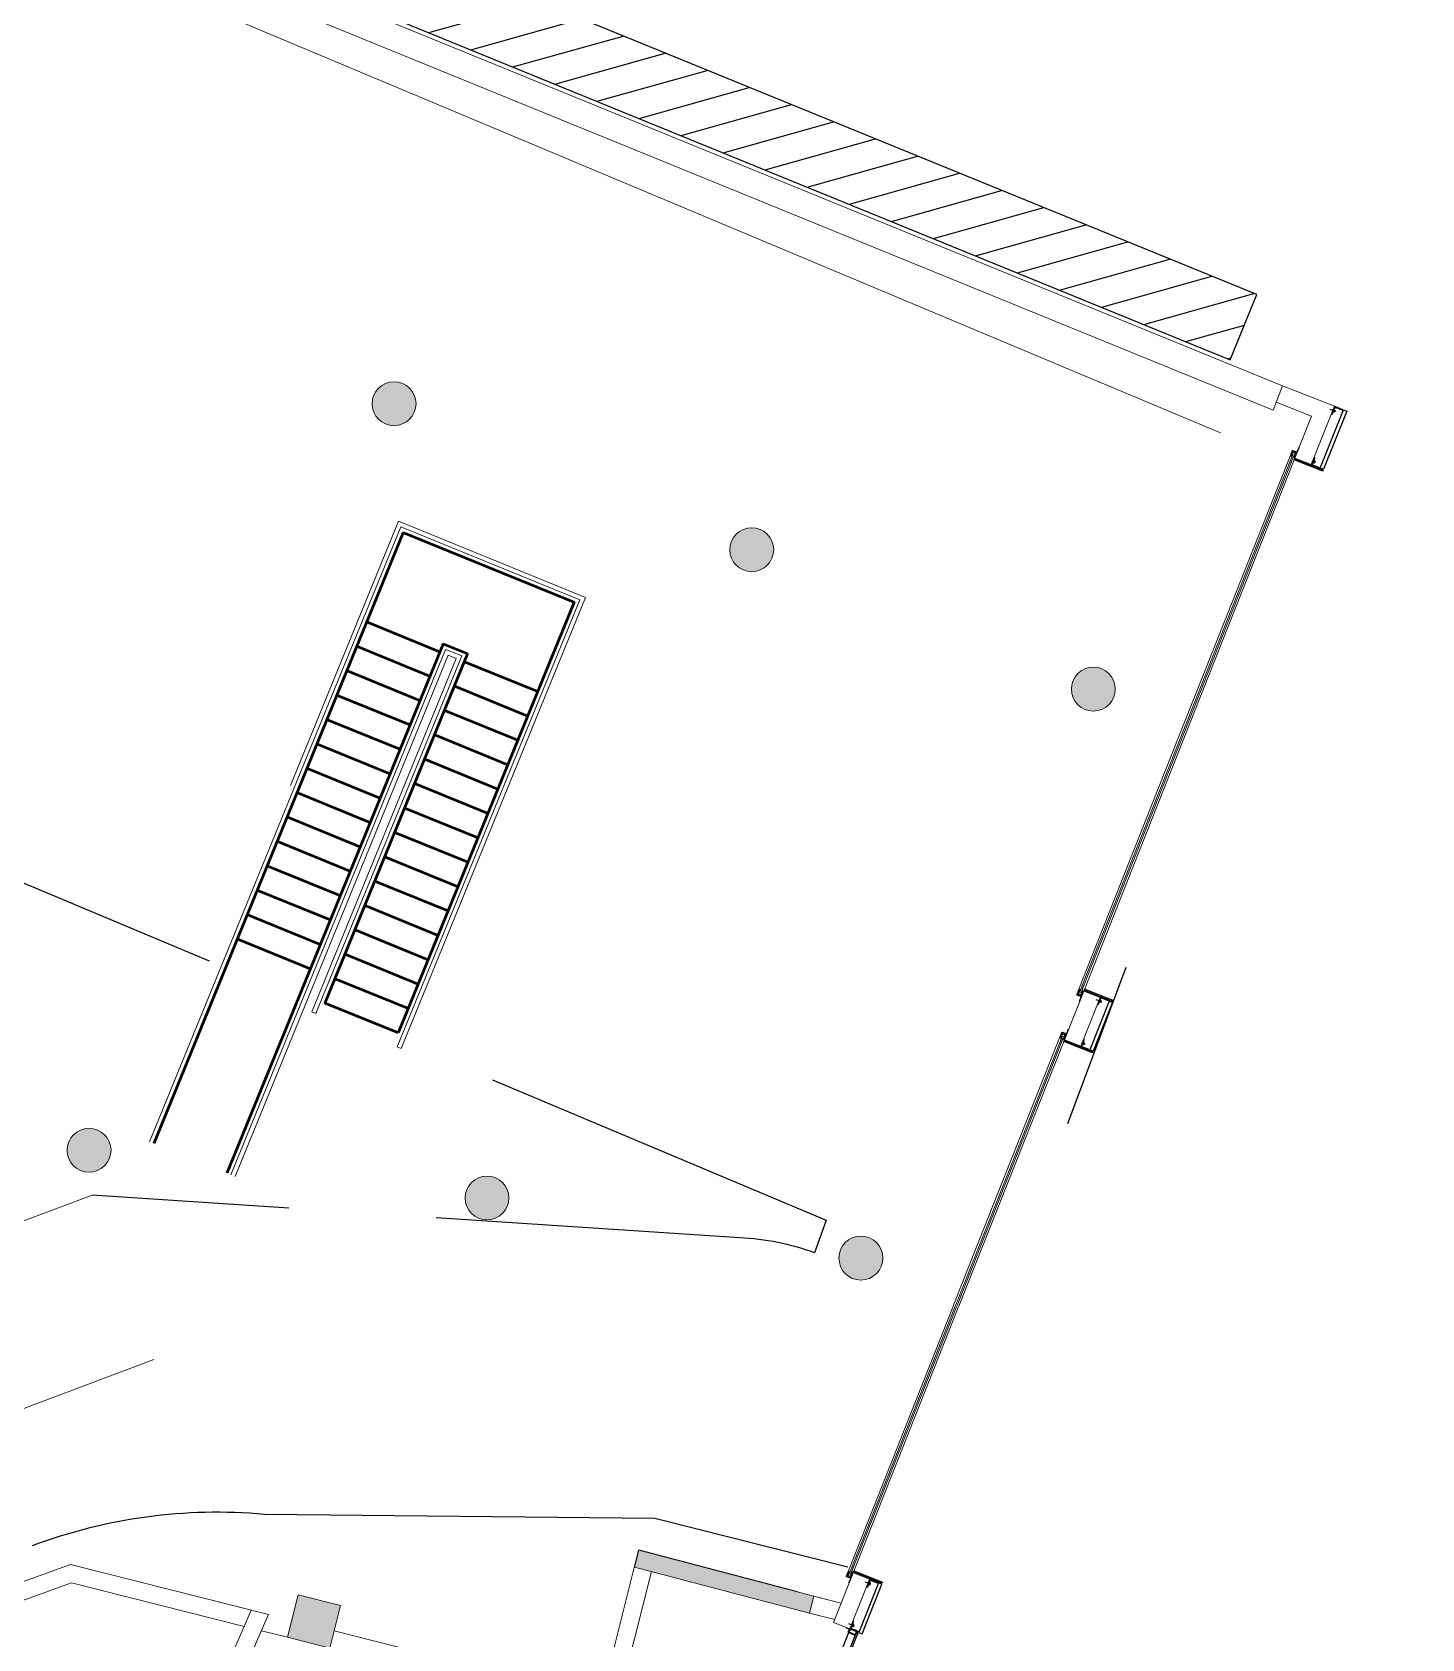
# Model space of a CAD drawing. Header units: centimetres. Extents: x 139057 to 200038, y 34824 to 80516.
# Drawn here: x 173049 to 174631, y 67997 to 69827 of the extents above; entities that cross this region are included whole.
import ezdxf

# ---------------------------------------------------------------- set-up
doc = ezdxf.new("R2010")
doc.units = ezdxf.units.CM
doc.header["$LTSCALE"] = 100
doc.linetypes.add('CENTER', pattern=[7, 4, -1, 1, -1])
doc.linetypes.add('P1$0$HIDDEN', pattern=[9.525, 6.35, -3.175])
for name, color, linetype, lineweight in [('410_STRUTTURE_001-AM_0', 7, 'Continuous', 0), ('430_TAVOLATI_001-AM_0', 3, 'Continuous', 0), ('440_SIMBOLI_001-AM_0', 31, 'Continuous', 0), ('441_SERRAMENTI_001-AM_0', 1, 'Continuous', 0), ('448_SCALE_001-AM_0', 216, 'Continuous', 50)]:
    doc.layers.add(name, color=color, linetype=linetype, lineweight=lineweight)
for name, color, linetype in [('A-FACCIATA-stone', 13, 'Continuous'), ('A-GRIGLIATI', 8, 'Continuous'), ('A-SEGNALETICA', 250, 'Continuous'), ('CR_RILIEVO PARATIA', 5, 'Continuous'), ('P1$0$A-INSERT', 7, 'P1$0$HIDDEN'), ('S-ACC', 131, 'Continuous')]:
    doc.layers.add(name, color=color, linetype=linetype)

msp = doc.modelspace()

# ---------------------------------------------------------------- hatches: boundary and pattern name
at = {"layer": '410_STRUTTURE_001-AM_0'}
h = msp.add_hatch(color=256, dxfattribs=at)
h.paths.add_polyline_path([(173535.7, 67385.6, 1), (173605.7, 67385.6, 1)])
h.paths.add_polyline_path([(173797.7, 67599.5), (173817, 67594.3), (173824.9, 67623.3), (173805.5, 67628.5)])
h.paths.add_polyline_path([(173595.6, 67650.5), (173644.1, 67638.3), (173656.3, 67686.8), (173607.8, 67699)])
h.paths.add_polyline_path([(173282.8, 67729.4), (173295, 67777.8), (173246.5, 67790.1), (173234.3, 67741.6)])
h.paths.add_polyline_path([(172712.9, 67924.6), (172664.4, 67936.8), (172652.1, 67888.3), (172700.6, 67876.1)])
h.paths.add_polyline_path([(173400, 68035), (173351.5, 68047.3), (173339.3, 67998.8), (173387.8, 67986.6)])
h.paths.add_polyline_path([(173723.5, 67953.5), (173675, 67965.7), (173662.8, 67917.2), (173711.3, 67905)])
h.paths.add_polyline_path([(173933.7, 68026.4), (173938.8, 68045.8), (173739.5, 68098.1), (173734.5, 68078.8)])
h.paths.add_polyline_path([(174017.3, 68430.7, 1), (173967.3, 68430.7, 1)])
h.paths.add_polyline_path([(173541.6, 68499.2, 1), (173591.6, 68499.2, 1)])
h.paths.add_polyline_path([(173138.5, 68553.6, 1), (173088.5, 68553.6, 1)])
h.paths.add_polyline_path([(174232, 69078.8, 1), (174282, 69078.8, 1)])
h.paths.add_polyline_path([(173843.1, 69237.6, 1), (173893.1, 69237.6, 1)])
h.paths.add_polyline_path([(173485.8, 69403.9, 1), (173435.8, 69403.9, 1)])
h.paths.add_polyline_path([(172945.1, 69604.3, 1), (172995.1, 69604.3, 1)])
h.paths.add_polyline_path([(171589.8, 69249.5, 1), (171509.8, 69249.5, 1)])
h.paths.add_polyline_path([(170885.6, 70367.9), (170938.2, 70396.8), (170914.2, 70440.6), (170861.6, 70411.7)])
h.paths.add_polyline_path([(169410.6, 70144.6), (169397.7, 70096.3), (169542.6, 70057.6), (169555.5, 70106)])
h.paths.add_polyline_path([(170492.9, 70631.9), (170505.8, 70680.2), (170447.8, 70695.7), (170434.9, 70647.4)])
at = {"layer": 'CR_RILIEVO PARATIA'}
h = msp.add_hatch(dxfattribs=at)
h.set_pattern_fill('ANSI31', color=256, scale=10, angle=150.66, style=0)
h.set_pattern_definition([(195.66, (4104738.345, -384253.99), (8.57022335, -30.57145354), [])])
h.paths.add_polyline_path([(174413, 69454.1), (174443.2, 69528.2), (171766.5, 70620.9), (171661.2, 71301.4), (172674.5, 75079.3), (173430.5, 79311), (177868.9, 77361.2), (178171, 77230), (178202.9, 77303.3), (177901, 77434.6), (173369.6, 79425.1), (172596.4, 75096.7), (171579.5, 71305.8), (171694.3, 70564)])

# ---------------------------------------------------------------- linework, layer by layer
at = {"layer": '410_STRUTTURE_001-AM_0', "elevation": 0}
for points in [[(174461.6, 69396.5), (174472.6, 69424.4), (171880.6, 70482.5), (171872.7, 70453.3)], [(173734.5, 68078.8), (173739.5, 68098.1), (173938.8, 68045.8), (173933.7, 68026.4)], [(173387.8, 67986.6), (173400, 68035), (173351.5, 68047.3), (173339.3, 67998.8)]]:
    msp.add_lwpolyline(points, close=True, dxfattribs=at)
at = {"layer": '410_STRUTTURE_001-AM_0'}
for centre in [(173460.8, 69403.9, 0), (173868.1, 69237.6, 0), (174257, 69078.8, 0), (173113.5, 68553.6, 0), (173566.6, 68499.2, 0), (173992.3, 68430.7, 0)]:
    msp.add_circle(centre, 25, dxfattribs=at)
at = {"layer": '430_TAVOLATI_001-AM_0'}
for p, q in [((174486.6, 69342, 0), (174505.2, 69334.7, 0)), ((173704.1, 67958.4, 0), (173739.3, 68098.2, 0)), ((173739.6, 68098.3, 0), (173919.7, 68051, 0)), ((173723.5, 67953.5, 0), (173753.8, 68073.7, 0)), ((173290.2, 68011.2, 0), (173298.2, 68029.8, 0)), ((173938.8, 68045.8, 0), (173969.9, 68037.8, 0)), ((173933.7, 68026.4, 0), (173962.5, 68018.9, 0)), ((173309.8, 68006.2, 0), (173339.3, 67998.8, 0)), ((173392.7, 68006, 0), (173667.7, 67936.6, 0))]:
    msp.add_line(p, q, dxfattribs=at)
at = {"layer": '430_TAVOLATI_001-AM_0', "elevation": 0}
for points in [[(174505.2, 69334.7), (174531.5, 69401.1), (174472.6, 69424.4)], [(174486.6, 69342), (174505.6, 69389.8), (174465.3, 69405.8)], [(173092.5, 68081.6), (173318, 68024.8), (173197.9, 67750.8), (172775.1, 67857.4), (172832.2, 67987.6), (173092.5, 68081.6)], [(173186.3, 67774.3), (172802.9, 67871), (172847.1, 67971.7), (173093.5, 68060.7), (173290.2, 68011.2), (173186.3, 67774.3)]]:
    msp.add_lwpolyline(points, dxfattribs=at)
for points in [[(174224.2, 68679.5), (174242.8, 68672.1), (174264.7, 68727.6), (174246.1, 68734.9)], [(173961.2, 68015.7), (173983.7, 68072.4), (174002.3, 68065), (173979.8, 68008.3)]]:
    msp.add_lwpolyline(points, close=True, dxfattribs=at)
at = {"layer": '440_SIMBOLI_001-AM_0'}
for p, q in [((171624.4, 70536.9, 0), (174401.9, 69370.6, 0)), ((173468.5, 69263.8, 0), (173182.5, 68563.2, 0)), ((173465.8, 69270.3, 0), (173342.9, 68969.2, 0)), ((173465.8, 69270.3, 0), (173678.7, 69183.3, 0)), ((173468.5, 69263.8, 0), (173672.2, 69180.6, 0)), ((173678.7, 69183.3, 0), (173468.9, 68669.5, 0)), ((173672.2, 69180.6, 0), (173464.3, 68671.4, 0)), ((173519.5, 69124.1, 0), (173275, 68525.4, 0)), ((173522.3, 69117.6, 0), (173279.7, 68523.5, 0)), ((173531.5, 69113.8, 0), (173367.1, 68711.1, 0)), ((173538.1, 69116.6, 0), (173371.7, 68709.2, 0)), ((173519.5, 69124.1, 0), (173538.1, 69116.6, 0)), ((173522.3, 69117.6, 0), (173531.5, 69113.8, 0)), ((173371.7, 68709.2, 0), (173367.1, 68711.1, 0)), ((173468.9, 68669.5, 0), (173464.3, 68671.4, 0)), ((173117.1, 68502.4, 0), (171911, 68050, 0))]:
    msp.add_line(p, q, dxfattribs=at)
at = {"layer": '440_SIMBOLI_001-AM_0', "linetype": 'CENTER', "ltscale": 50}
msp.add_line((173187.3, 68315.1, 0), (171981.2, 67862.7, 0), dxfattribs=at)
at = {"layer": '441_SERRAMENTI_001-AM_0'}
for p, q in [((174480.9, 69337.8, 0), (174484.2, 69346, 0)), ((174481.9, 69345.7, 0), (174482.4, 69345.9, 0)), ((174481.9, 69345.7, 0), (174482.1, 69345.2, 0)), ((174482.2, 69345.7, 0), (174482.3, 69345.9, 0)), ((174483, 69345.5, 0), (174482.2, 69345.7, 0)), ((174482.4, 69345.9, 0), (174482.3, 69345.9, 0)), ((174482.6, 69346.9, 0), (174483.2, 69348.3, 0)), ((174482.6, 69346.9, 0), (174483.7, 69346.5, 0)), ((174483, 69345.5, 0), (174483.2, 69346, 0)), ((174483.2, 69348.3, 0), (174484.3, 69347.9, 0)), ((174483.6, 69346.2, 0), (174484.3, 69348.1, 0)), ((174483.6, 69346.2, 0), (174486.1, 69345.3, 0)), ((174484.3, 69348.1, 0), (174484.4, 69348.1, 0)), ((174484.7, 69348.2, 0), (174486.7, 69347.4, 0)), ((174484.8, 69348.2, 0), (174484.9, 69348.4, 0)), ((174484.9, 69348.4, 0), (174486.7, 69347.7, 0)), ((174486.1, 69345.3, 0), (174486.9, 69347.1, 0)), ((174486.6, 69347.5, 0), (174486.7, 69347.7, 0)), ((174486.8, 69347.1, 0), (174486.9, 69347.1, 0)), ((174486.8, 69346.9, 0), (174487.8, 69346.5, 0)), ((174487.3, 69345.1, 0), (174487.8, 69346.5, 0)), ((174360.2, 69039.3, 0), (174481, 69344.3, 0)), ((174362.2, 69038.5, 0), (174483, 69343.5, 0)), ((174363.8, 69037.9, 0), (174484.6, 69342.8, 0)), ((174365.8, 69037.1, 0), (174486.6, 69342, 0)), ((174480.8, 69337.9, 0), (174483, 69343.5, 0)), ((174480.8, 69337.9, 0), (174480.9, 69337.8, 0)), ((174480.9, 69337.8, 0), (174483.2, 69343.5, 0)), ((174480.9, 69337.8, 0), (174482.3, 69337.3, 0)), ((174483, 69343.5, 0), (174481, 69344.3, 0)), ((174481.3, 69344.3, 0), (174481.2, 69344.2, 0)), ((174481.2, 69344.2, 0), (174483, 69343.5, 0)), ((174481.3, 69344.3, 0), (174483.2, 69343.5, 0)), ((174482.1, 69345.2, 0), (174482.1, 69345.4, 0)), ((174482.9, 69345, 0), (174482.1, 69345.4, 0)), ((174482.1, 69345.2, 0), (174482.1, 69345.2, 0)), ((174482.3, 69337.3, 0), (174485.6, 69345.5, 0)), ((174482.3, 69337.3, 0), (174484.6, 69343, 0)), ((174482.4, 69337.3, 0), (174482.3, 69337.3, 0)), ((174482.4, 69337.3, 0), (174484.6, 69342.8, 0)), ((174482.7, 69345.1, 0), (174482.8, 69345, 0)), ((174482.7, 69344.5, 0), (174482.9, 69345, 0)), ((174484.6, 69343, 0), (174486.5, 69342.2, 0)), ((174484.6, 69342.8, 0), (174486.4, 69342.1, 0)), ((174486.6, 69342, 0), (174484.6, 69342.8, 0)), ((174485.6, 69343.4, 0), (174485.8, 69343.8, 0)), ((174485.8, 69343.8, 0), (174486, 69343.7, 0)), ((174485.8, 69343.8, 0), (174486.6, 69343.6, 0)), ((174486, 69344.3, 0), (174486.2, 69344.8, 0)), ((174486, 69344.3, 0), (174486.8, 69343.9, 0)), ((174486.2, 69345.5, 0), (174487.3, 69345.1, 0)), ((174486.5, 69342.2, 0), (174486.4, 69342.1, 0)), ((174487, 69343.6, 0), (174486.5, 69343.4, 0)), ((174486.5, 69343.5, 0), (174486.6, 69343.6, 0)), ((174486.5, 69343.5, 0), (174486.5, 69343.4, 0)), ((174486.8, 69344.2, 0), (174486.8, 69344.1, 0)), ((174487, 69343.6, 0), (174486.8, 69344.2, 0)), ((174486.8, 69343.9, 0), (174486.8, 69344.1, 0)), ((174360.2, 69039.3, 0), (174240.5, 68737.2, 0)), ((174362.2, 69038.5, 0), (174242.5, 68736.4, 0)), ((174363.8, 69037.9, 0), (174244.1, 68735.7, 0)), ((174365.8, 69037.1, 0), (174246.1, 68734.9, 0)), ((174244.8, 68741.9, 0), (174241.6, 68733.7, 0)), ((174244.8, 68741.9, 0), (174242.5, 68736.4, 0)), ((174244.8, 68741.9, 0), (174242.6, 68736.2, 0)), ((174244.8, 68741.9, 0), (174246.2, 68741.4, 0)), ((174244.8, 68741.9, 0), (174244.8, 68741.9, 0)), ((174239.9, 68734.1, 0), (174239.3, 68732.7, 0)), ((174239.3, 68732.7, 0), (174240.4, 68732.3, 0)), ((174239.9, 68734.1, 0), (174241, 68733.7, 0)), ((174240.2, 68735.5, 0), (174240.7, 68735.8, 0)), ((174240.2, 68735.5, 0), (174240.4, 68735, 0)), ((174241, 68733.9, 0), (174240.3, 68732.1, 0)), ((174240.3, 68732.1, 0), (174240.3, 68732.1, 0)), ((174240.4, 68735.3, 0), (174240.4, 68735.1, 0)), ((174241.2, 68734.9, 0), (174240.4, 68735.3, 0)), ((174240.4, 68735, 0), (174240.4, 68735.1, 0)), ((174242.5, 68736.4, 0), (174240.5, 68737.2, 0)), ((174240.6, 68735.7, 0), (174240.5, 68735.6, 0)), ((174241.3, 68735.3, 0), (174240.5, 68735.6, 0)), ((174240.5, 68731.8, 0), (174242.5, 68731, 0)), ((174240.5, 68731.7, 0), (174240.5, 68731.5, 0)), ((174240.5, 68731.5, 0), (174242.3, 68730.8, 0)), ((174240.6, 68735.7, 0), (174240.7, 68735.8, 0)), ((174240.7, 68737.1, 0), (174242.5, 68736.4, 0)), ((174240.7, 68737, 0), (174240.7, 68737.1, 0)), ((174240.7, 68737, 0), (174242.6, 68736.2, 0)), ((174241.2, 68734.9, 0), (174241, 68734.4, 0)), ((174241, 68733.9, 0), (174243.6, 68733, 0)), ((174241.2, 68735.5, 0), (174241.3, 68735.4, 0)), ((174241.5, 68735.8, 0), (174241.3, 68735.3, 0)), ((174242.4, 68731, 0), (174242.3, 68730.8, 0)), ((174243.6, 68733, 0), (174242.8, 68731.1, 0)), ((174242.8, 68731.1, 0), (174242.8, 68731.1, 0)), ((174242.9, 68731.3, 0), (174244, 68730.9, 0)), ((174246.2, 68741.4, 0), (174243, 68733.2, 0)), ((174243.5, 68732.7, 0), (174244.5, 68732.3, 0)), ((174244.1, 68733.7, 0), (174243.9, 68733.2, 0)), ((174246.2, 68741.4, 0), (174244, 68735.7, 0)), ((174244, 68735.7, 0), (174245.9, 68734.9, 0)), ((174244.5, 68732.3, 0), (174244, 68730.9, 0)), ((174246.3, 68741.3, 0), (174244.1, 68735.7, 0)), ((174246.1, 68734.9, 0), (174244.1, 68735.7, 0)), ((174244.1, 68733.7, 0), (174244.9, 68733.4, 0)), ((174244.5, 68734.7, 0), (174244.3, 68734.2, 0)), ((174244.3, 68734.2, 0), (174244.5, 68734.1, 0)), ((174244.3, 68734.2, 0), (174245.1, 68733.8, 0)), ((174245.3, 68733.5, 0), (174244.8, 68733.3, 0)), ((174244.9, 68733.4, 0), (174244.8, 68733.3, 0)), ((174244.8, 68733.3, 0), (174244.8, 68733.3, 0)), ((174245.1, 68734, 0), (174245.1, 68734, 0)), ((174245.3, 68733.5, 0), (174245.1, 68734, 0)), ((174245.1, 68734, 0), (174245.1, 68733.8, 0)), ((174245.9, 68734.9, 0), (174245.9, 68735, 0)), ((174246.3, 68741.3, 0), (174246.2, 68741.4, 0)), ((174098.3, 68378.2, 0), (174218.6, 68681.7, 0)), ((174100.3, 68377.4, 0), (174220.6, 68680.9, 0)), ((174101.9, 68376.8, 0), (174222.2, 68680.3, 0)), ((174103.9, 68376, 0), (174224.2, 68679.5, 0)), ((174218.4, 68675.3, 0), (174220.6, 68680.9, 0)), ((174218.4, 68675.3, 0), (174218.5, 68675.3, 0)), ((174218.5, 68675.3, 0), (174221.7, 68683.5, 0)), ((174218.5, 68675.3, 0), (174220.7, 68681, 0)), ((174218.5, 68675.3, 0), (174219.9, 68674.7, 0)), ((174220.6, 68680.9, 0), (174218.6, 68681.7, 0)), ((174218.8, 68681.7, 0), (174220.7, 68681, 0)), ((174218.8, 68681.7, 0), (174218.8, 68681.6, 0)), ((174218.8, 68681.6, 0), (174220.6, 68680.9, 0)), ((174219.4, 68683.1, 0), (174219.9, 68683.4, 0)), ((174219.4, 68683.1, 0), (174219.6, 68682.6, 0)), ((174219.6, 68682.7, 0), (174219.6, 68682.8, 0)), ((174220.4, 68682.5, 0), (174219.6, 68682.8, 0)), ((174219.6, 68682.7, 0), (174219.6, 68682.6, 0)), ((174219.8, 68683.2, 0), (174219.9, 68683.3, 0)), ((174220.6, 68682.9, 0), (174219.8, 68683.2, 0)), ((174219.9, 68683.4, 0), (174219.9, 68683.3, 0)), ((174219.9, 68674.7, 0), (174223.1, 68682.9, 0)), ((174219.9, 68674.7, 0), (174222.1, 68680.4, 0)), ((174219.9, 68674.7, 0), (174222.2, 68680.3, 0)), ((174219.9, 68674.7, 0), (174219.9, 68674.7, 0)), ((174220.2, 68684.4, 0), (174220.7, 68685.8, 0)), ((174220.2, 68684.4, 0), (174221.2, 68683.9, 0)), ((174220.2, 68682.5, 0), (174220.4, 68682.4, 0)), ((174220.2, 68682, 0), (174220.4, 68682.5, 0)), ((174220.6, 68682.9, 0), (174220.8, 68683.4, 0)), ((174220.7, 68685.8, 0), (174221.8, 68685.3, 0)), ((174221.1, 68683.7, 0), (174221.9, 68685.6, 0)), ((174221.1, 68683.7, 0), (174223.7, 68682.7, 0)), ((174221.9, 68685.6, 0), (174221.9, 68685.6, 0)), ((174222.1, 68680.4, 0), (174224, 68679.7, 0)), ((174222.2, 68685.7, 0), (174224.2, 68684.9, 0)), ((174222.2, 68680.3, 0), (174224, 68679.6, 0)), ((174224.2, 68679.5, 0), (174222.2, 68680.3, 0)), ((174222.3, 68685.7, 0), (174222.4, 68685.9, 0)), ((174222.4, 68685.9, 0), (174224.2, 68685.2, 0)), ((174223.2, 68680.8, 0), (174223.4, 68681.3, 0)), ((174223.4, 68681.3, 0), (174223.5, 68681.2, 0)), ((174223.4, 68681.3, 0), (174224.2, 68681, 0)), ((174223.5, 68681.7, 0), (174223.7, 68682.2, 0)), ((174223.5, 68681.7, 0), (174224.3, 68681.4, 0)), ((174223.7, 68682.7, 0), (174224.4, 68684.6, 0)), ((174223.7, 68682.9, 0), (174224.8, 68682.5, 0)), ((174224.5, 68681.1, 0), (174224, 68680.9, 0)), ((174224.1, 68680.9, 0), (174224, 68680.9, 0)), ((174224, 68679.7, 0), (174224, 68679.6, 0)), ((174224.1, 68680.9, 0), (174224.2, 68681, 0)), ((174224.2, 68684.9, 0), (174224.2, 68685.2, 0)), ((174224.3, 68684.3, 0), (174225.4, 68683.9, 0)), ((174224.3, 68681.6, 0), (174224.3, 68681.5, 0)), ((174224.5, 68681.1, 0), (174224.3, 68681.6, 0)), ((174224.3, 68681.4, 0), (174224.3, 68681.5, 0)), ((174224.4, 68684.6, 0), (174224.4, 68684.6, 0)), ((174224.8, 68682.5, 0), (174225.4, 68683.9, 0)), ((174097.8, 68376.8, 0), (173978.1, 68074.6, 0)), ((174099.8, 68376, 0), (173980.1, 68073.8, 0)), ((174097.8, 68376.8, 0), (174098.3, 68378.2, 0)), ((174099.8, 68376, 0), (174100.3, 68377.4, 0)), ((174101.3, 68375.4, 0), (174101.9, 68376.8, 0)), ((174103.3, 68374.6, 0), (174103.9, 68376, 0)), ((174101.3, 68375.4, 0), (173981.7, 68073.2, 0)), ((174103.3, 68374.6, 0), (173983.7, 68072.4, 0)), ((173977.4, 68071.6, 0), (173976.9, 68070.2, 0)), ((173976.9, 68070.2, 0), (173977.9, 68069.8, 0)), ((173977.4, 68071.6, 0), (173978.5, 68071.2, 0)), ((173977.7, 68073, 0), (173978.2, 68073.3, 0)), ((173977.7, 68073, 0), (173977.9, 68072.5, 0)), ((173978.6, 68071.4, 0), (173977.8, 68069.5, 0)), ((173977.8, 68069.5, 0), (173977.9, 68069.5, 0)), ((173977.9, 68072.7, 0), (173977.9, 68072.6, 0)), ((173978.7, 68072.4, 0), (173977.9, 68072.7, 0)), ((173977.9, 68072.5, 0), (173977.9, 68072.6, 0)), ((173978, 68069.2, 0), (173980, 68068.4, 0)), ((173978.1, 68069.2, 0), (173978, 68068.9, 0)), ((173978, 68068.9, 0), (173979.8, 68068.2, 0)), ((173980.1, 68073.8, 0), (173978.1, 68074.6, 0)), ((173978.2, 68073.2, 0), (173978.1, 68073.1, 0)), ((173978.9, 68072.8, 0), (173978.1, 68073.1, 0)), ((173978.2, 68074.4, 0), (173978.3, 68074.5, 0)), ((173978.2, 68074.4, 0), (173980.1, 68073.7, 0)), ((173978.2, 68073.2, 0), (173978.2, 68073.3, 0)), ((173978.7, 68072.4, 0), (173978.5, 68071.9, 0)), ((173978.6, 68071.4, 0), (173981.1, 68070.4, 0)), ((173978.7, 68072.9, 0), (173978.9, 68072.8, 0)), ((173979.1, 68073.3, 0), (173978.9, 68072.8, 0)), ((173982.4, 68079.4, 0), (173979.1, 68071.2, 0)), ((173979.9, 68068.4, 0), (173979.8, 68068.2, 0)), ((173982.3, 68079.4, 0), (173980.1, 68073.8, 0)), ((173982.4, 68079.4, 0), (173980.1, 68073.7, 0)), ((173980.3, 68068.5, 0), (173980.4, 68068.5, 0)), ((173981.1, 68070.4, 0), (173980.4, 68068.5, 0)), ((173980.4, 68068.8, 0), (173981.5, 68068.4, 0)), ((173983.8, 68078.8, 0), (173980.5, 68070.6, 0)), ((173981, 68070.2, 0), (173982.1, 68069.7, 0)), ((173983.8, 68078.8, 0), (173981.5, 68073.1, 0)), ((173981.5, 68073.1, 0), (173983.4, 68072.4, 0)), ((173981.7, 68071.2, 0), (173981.5, 68070.7, 0)), ((173982.1, 68069.7, 0), (173981.5, 68068.4, 0)), ((173983.9, 68078.8, 0), (173981.7, 68073.2, 0)), ((173983.7, 68072.4, 0), (173981.7, 68073.2, 0)), ((173981.7, 68071.2, 0), (173982.5, 68070.9, 0)), ((173982, 68072.1, 0), (173981.8, 68071.6, 0)), ((173981.8, 68071.6, 0), (173982.6, 68071.3, 0)), ((173981.9, 68071.7, 0), (173982, 68071.6, 0)), ((173982.3, 68079.4, 0), (173982.4, 68079.4, 0)), ((173982.4, 68079.4, 0), (173983.8, 68078.8, 0)), ((173982.8, 68071, 0), (173982.4, 68070.7, 0)), ((173982.5, 68070.9, 0), (173982.4, 68070.8, 0)), ((173982.4, 68070.7, 0), (173982.4, 68070.8, 0)), ((173982.6, 68071.4, 0), (173982.7, 68071.5, 0)), ((173982.6, 68071.4, 0), (173982.6, 68071.3, 0)), ((173982.8, 68071, 0), (173982.7, 68071.5, 0)), ((173983.4, 68072.4, 0), (173983.5, 68072.5, 0)), ((173983.9, 68078.8, 0), (173983.8, 68078.8, 0))]:
    msp.add_line(p, q, dxfattribs=at)
at = {"layer": '441_SERRAMENTI_001-AM_0', "elevation": 0}
for points in [[(174482.8, 69345), (174482.7, 69344.6, -0.414214), (174482.3, 69344.4), (174481.5, 69344.7, -0.414214), (174481.4, 69345.1), (174481.8, 69346.2, -0.566802), (174482.3, 69346.3), (174482.7, 69345.8, 0.566802), (174483, 69345.9), (174483, 69346, 0.414214), (174483, 69346.1), (174482.2, 69346.4, -0.414214), (174482, 69346.8), (174483.4, 69350.1, -0.414214), (174483.8, 69350.3), (174484.2, 69350.1, -0.306678), (174484.4, 69349.8), (174484.4, 69349.1, 0.306678), (174484.6, 69348.9), (174487.2, 69347.8, 0.306678), (174487.5, 69347.9), (174488, 69348.4, -0.306678), (174488.3, 69348.5), (174488.8, 69348.3, -0.414214), (174488.9, 69347.9), (174487.6, 69344.6, -0.414214), (174487.2, 69344.4), (174486.4, 69344.7, 0.414214), (174486.4, 69344.7), (174486.3, 69344.6, 0.566802), (174486.5, 69344.3), (174487.1, 69344.4, -0.566802), (174487.4, 69344), (174487, 69342.9, -0.414214), (174486.6, 69342.7), (174485.8, 69343, -0.414214), (174485.7, 69343.4), (174485.8, 69343.8)], [(174482.7, 69345.1), (174482.5, 69344.6, -0.414214), (174482.4, 69344.6), (174481.6, 69344.9, -0.414214), (174481.6, 69345), (174482, 69346.1, -0.566802), (174482.2, 69346.2), (174482.6, 69345.7, 0.566802), (174483.2, 69345.8), (174483.2, 69346, 0.414214), (174483.2, 69346.2), (174482.3, 69346.6, -0.414214), (174482.2, 69346.7), (174483.5, 69350, -0.414214), (174483.7, 69350.1), (174484.1, 69349.9, -0.306678), (174484.2, 69349.8), (174484.2, 69349.1, 0.306678), (174484.5, 69348.7), (174487.1, 69347.7, 0.306678), (174487.7, 69347.8), (174488.1, 69348.3, -0.306678), (174488.2, 69348.3), (174488.7, 69348.1, -0.414214), (174488.8, 69348), (174487.4, 69344.6, -0.414214), (174487.3, 69344.6), (174486.4, 69344.9, 0.414214), (174486.2, 69344.8), (174486.1, 69344.6, 0.566802), (174486.5, 69344.1), (174487.1, 69344.2, -0.566802), (174487.2, 69344.1), (174486.8, 69343, -0.414214), (174486.6, 69342.9), (174485.9, 69343.2, -0.414214), (174485.8, 69343.3), (174486, 69343.7)], [(174483.2, 69346, -0.25824), (174482.7, 69344.5, -3.872372)], [(174484.7, 69348.2, -0.427167), (174484.3, 69348.1, 0.414214)], [(174486.7, 69347.4, 0.427167), (174486.9, 69347.1, -0.414214)], [(174486.2, 69344.8, 0.25824), (174485.6, 69343.4, 3.872372)], [(174241.3, 68735.4), (174241.5, 68735.8, 0.414214), (174241.3, 68736.2), (174240.6, 68736.5, 0.414214), (174240.2, 68736.3), (174239.8, 68735.2, 0.566802), (174240.1, 68734.8), (174240.7, 68734.8, -0.566802), (174240.8, 68734.6), (174240.8, 68734.5, -0.414214), (174240.7, 68734.5), (174239.9, 68734.8, 0.414214), (174239.6, 68734.6), (174238.2, 68731.3, 0.414214), (174238.4, 68730.9), (174238.9, 68730.7, 0.306678), (174239.2, 68730.8), (174239.6, 68731.3, -0.306678), (174240, 68731.4), (174242.6, 68730.3, -0.306678), (174242.8, 68730.1), (174242.8, 68729.4, 0.306678), (174243, 68729.1), (174243.4, 68728.9, 0.414214), (174243.8, 68729.1), (174245.1, 68732.4, 0.414214), (174245, 68732.8), (174244.2, 68733.1, -0.414214), (174244.1, 68733.2), (174244.2, 68733.3, -0.566802), (174244.4, 68733.4), (174244.8, 68732.9, 0.566802), (174245.4, 68733), (174245.8, 68734.1, 0.414214), (174245.6, 68734.5), (174244.9, 68734.8, 0.414214), (174244.5, 68734.6), (174244.3, 68734.2)], [(174241.2, 68735.5), (174241.3, 68735.9, 0.414214), (174241.3, 68736), (174240.5, 68736.3, 0.414214), (174240.4, 68736.2), (174240, 68735.1, 0.566802), (174240.1, 68735), (174240.7, 68735, -0.566802), (174241, 68734.6), (174240.9, 68734.4, -0.414214), (174240.7, 68734.3), (174239.9, 68734.6, 0.414214), (174239.7, 68734.6), (174238.4, 68731.2, 0.414214), (174238.5, 68731.1), (174238.9, 68730.9, 0.306678), (174239, 68730.9), (174239.5, 68731.4, -0.306678), (174240, 68731.5), (174242.6, 68730.5, -0.306678), (174243, 68730.1), (174243, 68729.4, 0.306678), (174243, 68729.3), (174243.5, 68729.1, 0.414214), (174243.6, 68729.2), (174244.9, 68732.5, 0.414214), (174244.9, 68732.6), (174244, 68733, -0.414214), (174243.9, 68733.2), (174244, 68733.4, -0.566802), (174244.6, 68733.5), (174245, 68733, 0.566802), (174245.2, 68733.1), (174245.6, 68734.2, 0.414214), (174245.5, 68734.3), (174244.8, 68734.6, 0.414214), (174244.7, 68734.6), (174244.5, 68734.1)], [(174240.5, 68731.8, 0.427167), (174240.3, 68732.1, -0.414214)], [(174241, 68734.4, 0.25824), (174241.5, 68735.8, 3.872372)], [(174242.5, 68731, -0.427167), (174242.8, 68731.1, 0.414214)], [(174243.9, 68733.2, -0.25824), (174244.5, 68734.7, -3.872372)], [(174220.4, 68682.4), (174220.2, 68682, -0.414214), (174219.8, 68681.9), (174219.1, 68682.2, -0.414214), (174218.9, 68682.5), (174219.4, 68683.7, -0.566802), (174219.9, 68683.7), (174220.3, 68683.3, 0.566802), (174220.5, 68683.3), (174220.6, 68683.4, 0.414214), (174220.5, 68683.5), (174219.7, 68683.8, -0.414214), (174219.6, 68684.2), (174220.9, 68687.6, -0.414214), (174221.3, 68687.7), (174221.8, 68687.5, -0.306678), (174221.9, 68687.3), (174221.9, 68686.6, 0.306678), (174222.1, 68686.3), (174224.7, 68685.3, 0.306678), (174225.1, 68685.4), (174225.5, 68685.9, -0.306678), (174225.8, 68685.9), (174226.3, 68685.7, -0.414214), (174226.5, 68685.4), (174225.2, 68682, -0.414214), (174224.8, 68681.8), (174224, 68682.2, 0.414214), (174223.9, 68682.1), (174223.9, 68682, 0.566802), (174224, 68681.8), (174224.6, 68681.9, -0.566802), (174224.9, 68681.4), (174224.5, 68680.3, -0.414214), (174224.1, 68680.2), (174223.4, 68680.5, -0.414214), (174223.2, 68680.8), (174223.4, 68681.3)], [(174220.2, 68682.5), (174220, 68682.1, -0.414214), (174219.9, 68682), (174219.2, 68682.3, -0.414214), (174219.1, 68682.5), (174219.5, 68683.6, -0.566802), (174219.7, 68683.6), (174220.1, 68683.2, 0.566802), (174220.7, 68683.3), (174220.8, 68683.5, 0.414214), (174220.7, 68683.7), (174219.8, 68684, -0.414214), (174219.8, 68684.1), (174221.1, 68687.5, -0.414214), (174221.2, 68687.5), (174221.7, 68687.4, -0.306678), (174221.7, 68687.3), (174221.7, 68686.6, 0.306678), (174222.1, 68686.1), (174224.7, 68685.1, 0.306678), (174225.2, 68685.2), (174225.7, 68685.7, -0.306678), (174225.8, 68685.7), (174226.2, 68685.6, -0.414214), (174226.3, 68685.4), (174225, 68682.1, -0.414214), (174224.8, 68682), (174224, 68682.4, 0.414214), (174223.8, 68682.3), (174223.7, 68682.1, 0.566802), (174224, 68681.6), (174224.6, 68681.7, -0.566802), (174224.7, 68681.5), (174224.3, 68680.4, -0.414214), (174224.2, 68680.4), (174223.4, 68680.6, -0.414214), (174223.4, 68680.8), (174223.5, 68681.2)], [(174220.8, 68683.4, -0.25824), (174220.2, 68682, -3.872372)], [(174222.2, 68685.7, -0.427167), (174221.9, 68685.6, 0.414214)], [(174223.7, 68682.2, 0.25824), (174223.2, 68680.8, 3.872372)], [(174224.2, 68684.9, 0.427167), (174224.4, 68684.6, -0.414214)], [(173978.9, 68072.8), (173979.1, 68073.3, 0.414214), (173978.9, 68073.6), (173978.1, 68073.9, 0.414214), (173977.7, 68073.8), (173977.3, 68072.7, 0.566802), (173977.6, 68072.2), (173978.2, 68072.3, -0.566802), (173978.4, 68072.1), (173978.3, 68072, -0.414214), (173978.3, 68072), (173977.5, 68072.3, 0.414214), (173977.1, 68072.1), (173975.8, 68068.8, 0.414214), (173975.9, 68068.4), (173976.4, 68068.2, 0.306678), (173976.7, 68068.3), (173977.2, 68068.7, -0.306678), (173977.5, 68068.8), (173980.1, 68067.8, -0.306678), (173980.3, 68067.5), (173980.3, 68066.8, 0.306678), (173980.5, 68066.6), (173981, 68066.4, 0.414214), (173981.3, 68066.5), (173982.7, 68069.9, 0.414214), (173982.5, 68070.3), (173981.7, 68070.6, -0.414214), (173981.7, 68070.7), (173981.7, 68070.8, -0.566802), (173982, 68070.8), (173982.4, 68070.4, 0.566802), (173982.9, 68070.4), (173983.3, 68071.6, 0.414214), (173983.2, 68072), (173982.4, 68072.2, 0.414214), (173982, 68072.1), (173981.9, 68071.7)], [(173978.7, 68072.9), (173978.9, 68073.3, 0.414214), (173978.8, 68073.5), (173978.1, 68073.8, 0.414214), (173977.9, 68073.7), (173977.5, 68072.6, 0.566802), (173977.6, 68072.4), (173978.2, 68072.5, -0.566802), (173978.6, 68072), (173978.5, 68071.8, -0.414214), (173978.3, 68071.7), (173977.4, 68072.1, 0.414214), (173977.3, 68072), (173975.9, 68068.7, 0.414214), (173976, 68068.5), (173976.5, 68068.4, 0.306678), (173976.6, 68068.4), (173977, 68068.9, -0.306678), (173977.6, 68069), (173980.2, 68068, -0.306678), (173980.5, 68067.5), (173980.5, 68066.8, 0.306678), (173980.6, 68066.7), (173981, 68066.6, 0.414214), (173981.2, 68066.6), (173982.5, 68070, 0.414214), (173982.4, 68070.1), (173981.5, 68070.4, -0.414214), (173981.5, 68070.6), (173981.5, 68070.8, -0.566802), (173982.1, 68070.9), (173982.5, 68070.5, 0.566802), (173982.7, 68070.5), (173983.1, 68071.6, 0.414214), (173983.1, 68071.8), (173982.3, 68072.1, 0.414214), (173982.2, 68072), (173982, 68071.6)], [(173978, 68069.2, 0.427167), (173977.8, 68069.5, -0.414214)], [(173978.5, 68071.9, 0.25824), (173979.1, 68073.3, 3.872372)], [(173980, 68068.4, -0.427167), (173980.4, 68068.5, 0.414214)], [(173981.5, 68070.7, -0.25824), (173982, 68072.1, -3.872372)]]:
    msp.add_lwpolyline(points, format="xyb", dxfattribs=at)
for points in [[(174488.8, 69349.1, -0.414214), (174488.6, 69349), (174484.3, 69350.7, 0.486244), (174483.5, 69350.4), (174489.1, 69348.2), (174491.3, 69353.8, 0.486244), (174490.5, 69353.4)], [(174242.9, 68728.3, 0.414214), (174242.8, 68728.5), (174238.5, 68730.2, -0.486244), (174238.1, 68731), (174243.7, 68728.8), (174241.5, 68723.2, -0.486244), (174241.1, 68724)], [(174226.3, 68686.6, -0.414214), (174226.1, 68686.5), (174221.8, 68688.2, 0.486244), (174221, 68687.8), (174226.6, 68685.6), (174228.8, 68691.2, 0.486244), (174228, 68690.9)], [(173980.4, 68065.8, 0.414214), (173980.3, 68066), (173976, 68067.7, -0.486244), (173975.7, 68068.5), (173981.2, 68066.3), (173979, 68060.7, -0.486244), (173978.7, 68061.5)]]:
    msp.add_lwpolyline(points, format="xyb", close=True, dxfattribs=at)
at = {"layer": '448_SCALE_001-AM_0', "linetype": 'Continuous'}
for p, q in [((173471.3, 69257.3, 0), (173187.1, 68561.3, 0)), ((173471.3, 69257.3, 0), (173665.7, 69177.9, 0)), ((173665.7, 69177.9, 0), (173465.3, 68687.2, 0)), ((173429.7, 69155.4, 0), (173513, 69121.4, 0)), ((173516.8, 69130.6, 0), (173270.4, 68527.3, 0)), ((173418.4, 69127.6, 0), (173501.7, 69093.6, 0)), ((173516.8, 69130.6, 0), (173544.6, 69119.3, 0)), ((173544.6, 69119.3, 0), (173382, 68721.2, 0)), ((173624.1, 69076, 0), (173540.8, 69110, 0)), ((173407, 69099.9, 0), (173490.3, 69065.8, 0)), ((173395.7, 69072.1, 0), (173479, 69038.1, 0)), ((173612.8, 69048.2, 0), (173529.5, 69082.3, 0)), ((173601.4, 69020.5, 0), (173518.1, 69054.5, 0)), ((173384.3, 69044.3, 0), (173467.7, 69010.3, 0)), ((173373, 69016.5, 0), (173456.3, 68982.5, 0)), ((173590.1, 68992.7, 0), (173506.8, 69026.7, 0)), ((173578.7, 68964.9, 0), (173495.4, 68999, 0)), ((173361.6, 68988.8, 0), (173445, 68954.8, 0)), ((173567.4, 68937.2, 0), (173484.1, 68971.2, 0)), ((173350.3, 68961, 0), (173433.6, 68927, 0)), ((173556.1, 68909.4, 0), (173472.7, 68943.4, 0)), ((173339, 68933.2, 0), (173422.3, 68899.2, 0)), ((173544.7, 68881.6, 0), (173461.4, 68915.6, 0)), ((173327.6, 68905.5, 0), (173410.9, 68871.4, 0)), ((173316.3, 68877.7, 0), (173399.6, 68843.7, 0)), ((173533.4, 68853.8, 0), (173450.1, 68887.9, 0)), ((173522, 68826.1, 0), (173438.7, 68860.1, 0)), ((173304.9, 68849.9, 0), (173388.3, 68815.9, 0)), ((173293.6, 68822.1, 0), (173376.9, 68788.1, 0)), ((173510.7, 68798.3, 0), (173427.4, 68832.3, 0)), ((173499.4, 68770.5, 0), (173416, 68804.5, 0)), ((173282.3, 68794.4, 0), (173365.6, 68760.3, 0)), ((173488, 68742.7, 0), (173404.7, 68776.8, 0)), ((173476.7, 68715, 0), (173393.3, 68749, 0))]:
    msp.add_line(p, q, dxfattribs=at)
at = {"layer": '448_SCALE_001-AM_0', "linetype": 'Continuous', "elevation": 0}
msp.add_lwpolyline([(173465.3, 68687.2), (173382, 68721.2)], dxfattribs=at)
at = {"layer": 'A-FACCIATA-stone'}
for p, q in [((174519.2, 69329.2, 0), (174515.4, 69330.6, 0)), ((174274.9, 68723.5, 0), (174253, 68668.1, 0)), ((174274.9, 68723.5, 0), (174278.7, 68722.1, 0)), ((174278.7, 68722.1, 0), (174256.7, 68666.6, 0)), ((174256.7, 68666.6, 0), (174253, 68668.1, 0))]:
    msp.add_line(p, q, dxfattribs=at)
at = {"layer": 'A-FACCIATA-stone', "elevation": 0}
for points in [[(174515.4, 69330.6), (174541.7, 69397), (174545.5, 69395.5), (174519.2, 69329.2)], [(174016.2, 68059.4), (174012.5, 68060.9), (173990, 68004.3), (173993.7, 68002.8)]]:
    msp.add_lwpolyline(points, close=True, dxfattribs=at)
at = {"layer": 'A-GRIGLIATI'}
for p, q in [((173978.2, 68003.8, 0), (173838.3, 67650.5, 0)), ((173986, 68001.4, 0), (173845.2, 67646.4, 0)), ((173847.6, 67646.8, 0), (173987.3, 67999.5, 0))]:
    msp.add_line(p, q, dxfattribs=at)
at = {"layer": 'A-GRIGLIATI', "elevation": 0}
msp.add_lwpolyline([(173976.2, 68009.7), (173979.8, 68008.3), (173978.4, 68004.7), (173977.9, 68004.9), (173979.2, 68008.1), (173976.1, 68009.3)], close=True, dxfattribs=at)
msp.add_lwpolyline([(173987, 68004, 0.374277), (173986.6, 68003.7), (173985.8, 68001.7), (173979.7, 68004.1), (173979.8, 68004.5, 0.267949), (173979.8, 68004.8), (173979.6, 68004.7, -3.732051), (173979.4, 68004.8), (173979.4, 68005, 0.267949), (173979.1, 68004.7), (173979, 68004.4), (173978.6, 68004.5), (173979.7, 68007.3), (173980.5, 68007), (173980.6, 68007.2), (173980.2, 68007.3), (173980.3, 68007.4), (173979.7, 68007.7), (173977.9, 68003.2), (173978.1, 68003.2), (173978.6, 68004.4), (173986, 68001.4), (173986.7, 68003.3), (173988.4, 68002.6), (173987.2, 67999.6), (173987.3, 67999.5), (173988.9, 68003.3), (173988.7, 68003.4), (173988.4, 68002.8), (173987.7, 68003.1), (173988.2, 68004.3), (173988, 68004.4), (173988, 68004.2), (173987.7, 68004.3), (173987.7, 68004.2), (173987.9, 68004.1), (173987.6, 68003.2), (173987.3, 68003.3), (173987.4, 68003.5, 0.267949), (173987.3, 68003.9), (173987.2, 68003.8, -3.732051), (173987, 68003.8)], format="xyb", close=True, dxfattribs=at)
at = {"layer": 'A-SEGNALETICA'}
for p, q in [((173035.8, 68859.3, 0), (173250.2, 68769.3, 0)), ((174227.9, 68583.9, 0), (174294.5, 68762.3, 0)), ((173572.9, 68633.7, 0), (173952.9, 68474.1, 0)), ((173341.1, 68487.6, 0), (173116.9, 68502.4, 0)), ((173854.5, 68453.9, 0), (173508.7, 68476.6, 0)), ((173952.9, 68474.1, 0), (173939.6, 68436.8, 0)), ((173757.9, 68134, 0), (173313.1, 68138.8, 0)), ((173977.3, 68078.7, 0), (173757.9, 68134, 0))]:
    msp.add_line(p, q, dxfattribs=at)
for centre, radius, start, end in [((173838.7, 68154.3, 0), 300, 70.3493, 86.9851), ((173259.5, 67541.2, 0), 600, 84.8692, 110.5662)]:
    msp.add_arc(centre, radius, start, end, dxfattribs=at)
at = {"layer": 'CR_RILIEVO PARATIA', "elevation": 0}
msp.add_lwpolyline([(174413, 69454.1), (174443.2, 69528.2), (171766.5, 70620.9), (171661.2, 71301.4), (172674.5, 75079.3), (173430.5, 79311), (177868.9, 77361.2), (178171, 77230), (178202.9, 77303.3), (177901, 77434.6), (173369.6, 79425.1), (172596.4, 75096.7), (171579.5, 71305.8), (171694.3, 70564)], close=True, dxfattribs=at)
at = {"layer": 'P1$0$A-INSERT', "linetype": 'Continuous'}
for p, q in [((174530.1, 69394.5, 0), (174531.3, 69397.5, 0)), ((174531.3, 69397.5, 0), (174531.2, 69397.5, 0)), ((174263.7, 68722, 0), (174264.9, 68724.9, 0)), ((174264.9, 68724.9, 0), (174264.8, 68725, 0))]:
    msp.add_line(p, q, dxfattribs=at)
at = {"layer": 'S-ACC'}
for p, q in [((174532.1, 69395.4, 0), (174526.8, 69397.5, 0)), ((174529.1, 69396.2, 0), (174530.5, 69395.6, 0)), ((174529.4, 69397, 0), (174530.8, 69396.4, 0)), ((174530.1, 69394.5, 0), (174530, 69394.6, 0)), ((174530.4, 69394.9, 0), (174530.6, 69395.4, 0)), ((174530.4, 69395.1, 0), (174530.5, 69395.1, 0)), ((174530.4, 69394.9, 0), (174531.3, 69394.5, 0)), ((174530.6, 69395.4, 0), (174531, 69396.5, 0)), ((174530.6, 69395.4, 0), (174531.5, 69395.1, 0)), ((174531, 69396.5, 0), (174531.2, 69397, 0)), ((174531, 69396.5, 0), (174531.9, 69396.2, 0)), ((174531.1, 69396.8, 0), (174531.1, 69396.8, 0)), ((174531.2, 69397, 0), (174532.1, 69396.7, 0)), ((174531.3, 69394.5, 0), (174531.5, 69394.7, 0)), ((174531.5, 69394.7, 0), (174532.1, 69396.4, 0)), ((174531.6, 69395.1, 0), (174532.2, 69394.9, 0)), ((174532, 69396, 0), (174532.6, 69395.8, 0)), ((174532.1, 69396.7, 0), (174532.1, 69396.4, 0)), ((174532.2, 69394.9, 0), (174532.6, 69395.8, 0)), ((174506.1, 69338.2, 0), (174507.5, 69337.6, 0)), ((174506.4, 69339, 0), (174507.8, 69338.4, 0)), ((174507.2, 69336.5, 0), (174507.1, 69336.5, 0)), ((174508.3, 69339.4, 0), (174507.2, 69336.5, 0)), ((174507.6, 69337.4, 0), (174507.4, 69336.9, 0)), ((174507.4, 69337.1, 0), (174507.5, 69337.1, 0)), ((174507.4, 69336.9, 0), (174508.3, 69336.5, 0)), ((174508, 69338.5, 0), (174507.6, 69337.4, 0)), ((174507.6, 69337.4, 0), (174508.5, 69337.1, 0)), ((174508.2, 69339, 0), (174508, 69338.5, 0)), ((174508, 69338.5, 0), (174508.9, 69338.1, 0)), ((174508.1, 69338.8, 0), (174508.1, 69338.8, 0)), ((174508.3, 69339.4, 0), (174508.2, 69339.5, 0)), ((174508.2, 69339, 0), (174509.1, 69338.7, 0)), ((174508.3, 69336.5, 0), (174508.5, 69336.7, 0)), ((174509.2, 69338.4, 0), (174508.5, 69336.7, 0)), ((174508.7, 69337.1, 0), (174509.2, 69336.9, 0)), ((174509, 69338, 0), (174509.6, 69337.8, 0)), ((174509.1, 69338.7, 0), (174509.2, 69338.4, 0)), ((174509.6, 69337.8, 0), (174509.2, 69336.9, 0)), ((174265.7, 68722.9, 0), (174260.4, 68725, 0)), ((174262.6, 68723.7, 0), (174264, 68723.1, 0)), ((174262.9, 68724.4, 0), (174264.4, 68723.9, 0)), ((174264.1, 68722.9, 0), (174264.6, 68724, 0)), ((174264.6, 68724, 0), (174264.8, 68724.5, 0)), ((174264.6, 68724.3, 0), (174264.7, 68724.3, 0)), ((174264.6, 68724, 0), (174265.5, 68723.6, 0)), ((174264.8, 68724.5, 0), (174265.7, 68724.1, 0)), ((174265.1, 68722.2, 0), (174265.7, 68723.9, 0)), ((174265.6, 68723.5, 0), (174266.2, 68723.2, 0)), ((174265.7, 68724.1, 0), (174265.7, 68723.9, 0)), ((174263.7, 68722, 0), (174263.6, 68722, 0)), ((174263.9, 68722.3, 0), (174264.1, 68722.9, 0)), ((174263.9, 68722.3, 0), (174264.8, 68722, 0)), ((174264, 68722.6, 0), (174264, 68722.6, 0)), ((174264.1, 68722.9, 0), (174265, 68722.5, 0)), ((174264.8, 68722, 0), (174265.1, 68722.2, 0)), ((174265.2, 68722.6, 0), (174265.8, 68722.3, 0)), ((174265.8, 68722.3, 0), (174266.2, 68723.2, 0)), ((174243.6, 68675.6, 0), (174245, 68675.1, 0)), ((174243.9, 68676.4, 0), (174245.3, 68675.9, 0)), ((174244.7, 68674, 0), (174244.6, 68674, 0)), ((174245.9, 68676.9, 0), (174244.7, 68674, 0)), ((174245.1, 68674.9, 0), (174244.9, 68674.3, 0)), ((174244.9, 68674.6, 0), (174245, 68674.6, 0)), ((174244.9, 68674.3, 0), (174245.8, 68674, 0)), ((174245.6, 68675.9, 0), (174245.1, 68674.9, 0)), ((174245.1, 68674.9, 0), (174246, 68674.5, 0)), ((174245.8, 68676.5, 0), (174245.6, 68675.9, 0)), ((174245.6, 68676.3, 0), (174245.7, 68676.3, 0)), ((174245.6, 68675.9, 0), (174246.5, 68675.6, 0)), ((174245.9, 68676.9, 0), (174245.8, 68676.9, 0)), ((174245.8, 68676.5, 0), (174246.7, 68676.1, 0)), ((174245.8, 68674, 0), (174246, 68674.2, 0)), ((174246.7, 68675.8, 0), (174246, 68674.2, 0)), ((174246.2, 68674.6, 0), (174246.8, 68674.3, 0)), ((174246.6, 68675.4, 0), (174247.1, 68675.2, 0)), ((174246.7, 68676.1, 0), (174246.7, 68675.8, 0)), ((174247.1, 68675.2, 0), (174246.8, 68674.3, 0)), ((174002.8, 68059.4, 0), (173997.5, 68061.5, 0)), ((173999.8, 68060.2, 0), (174001.2, 68059.6, 0)), ((174000.1, 68061, 0), (174001.5, 68060.4, 0)), ((174000.9, 68058.5, 0), (174000.8, 68058.5, 0)), ((174000.9, 68058.5, 0), (174002, 68061.4, 0)), ((174001.1, 68058.9, 0), (174001.3, 68059.4, 0)), ((174001.1, 68059.1, 0), (174001.2, 68059.1, 0)), ((174001.1, 68058.9, 0), (174002, 68058.5, 0)), ((174001.3, 68059.4, 0), (174001.7, 68060.5, 0)), ((174001.3, 68059.4, 0), (174002.2, 68059, 0)), ((174001.7, 68060.5, 0), (174002, 68061, 0)), ((174001.7, 68060.5, 0), (174002.6, 68060.1, 0)), ((174001.8, 68060.8, 0), (174001.9, 68060.8, 0)), ((174002, 68061.4, 0), (174001.9, 68061.5, 0)), ((174002, 68061, 0), (174002.8, 68060.7, 0)), ((174002, 68058.5, 0), (174002.2, 68058.7, 0)), ((174002.2, 68058.7, 0), (174002.9, 68060.4, 0)), ((174002.4, 68059.1, 0), (174003, 68058.9, 0)), ((174002.7, 68060, 0), (174003.3, 68059.8, 0)), ((174002.8, 68060.7, 0), (174002.9, 68060.4, 0)), ((174003, 68058.9, 0), (174003.3, 68059.8, 0)), ((173984.1, 68012, 0), (173978.8, 68014.1, 0)), ((173981, 68012.8, 0), (173982.4, 68012.2, 0)), ((173981.3, 68013.5, 0), (173982.7, 68013, 0)), ((173982.1, 68011.1, 0), (173982, 68011.1, 0)), ((173983.3, 68014, 0), (173982.1, 68011.1, 0)), ((173982.5, 68012, 0), (173982.3, 68011.4, 0)), ((173982.3, 68011.7, 0), (173982.4, 68011.7, 0)), ((173982.3, 68011.4, 0), (173983.2, 68011.1, 0)), ((173983, 68013.1, 0), (173982.5, 68012, 0)), ((173982.5, 68012, 0), (173983.4, 68011.6, 0)), ((173983.2, 68013.6, 0), (173983, 68013.1, 0)), ((173983, 68013.4, 0), (173983.1, 68013.4, 0)), ((173983, 68013.1, 0), (173983.9, 68012.7, 0)), ((173983.3, 68014, 0), (173983.2, 68014.1, 0)), ((173983.2, 68013.6, 0), (173984.1, 68013.3, 0)), ((173983.2, 68011.1, 0), (173983.4, 68011.3, 0)), ((173984.1, 68013, 0), (173983.4, 68011.3, 0)), ((173983.6, 68011.7, 0), (173984.2, 68011.4, 0)), ((173983.9, 68012.6, 0), (173984.5, 68012.3, 0)), ((173984.1, 68013.3, 0), (173984.1, 68013, 0)), ((173984.5, 68012.3, 0), (173984.2, 68011.4, 0))]:
    msp.add_line(p, q, dxfattribs=at)
at = {"layer": 'S-ACC', "elevation": 0}
for points in [[(174531.5, 69401.1), (174540.8, 69397.4, -0.414214), (174539.5, 69396.8), (174533, 69399.4, 0.414214), (174531.7, 69398.8), (174529.1, 69392.3, -0.414214), (174527.8, 69391.8)], [(174504.9, 69333.7), (174514.1, 69330.1, 0.414214), (174513.6, 69331.4), (174507.1, 69333.9, -0.414214), (174506.5, 69335.2), (174509.1, 69341.7, 0.414214), (174508.5, 69343)], [(174265.1, 68728.5), (174274.4, 68724.8, -0.414214), (174273.1, 68724.3), (174266.6, 68726.8, 0.414214), (174265.3, 68726.3), (174262.7, 68719.8, -0.414214), (174261.4, 68719.2)], [(174242.4, 68671.2), (174251.7, 68667.5, 0.414214), (174251.1, 68668.8), (174244.6, 68671.4, -0.414214), (174244.1, 68672.7), (174246.6, 68679.2, 0.414214), (174246.1, 68680.5)], [(174002.3, 68065), (174011.5, 68061.3, -0.414214), (174010.3, 68060.8), (174003.7, 68063.4, 0.414214), (174002.4, 68062.8), (173999.9, 68056.3, -0.414214), (173998.6, 68055.7)], [(173979.8, 68008.3), (173989.1, 68004.6, 0.414214), (173988.5, 68005.9), (173982, 68008.5, -0.414214), (173981.5, 68009.8), (173984, 68016.3, 0.414214), (173983.5, 68017.6)]]:
    msp.add_lwpolyline(points, format="xyb", dxfattribs=at)
for points in [[(174518.4, 69327.1), (174485.8, 69340), (174486.3, 69341.1), (174518.8, 69328.2), (174518.4, 69327.1)], [(174486.6, 69342), (174486.6, 69342)], [(174246.1, 68734.9), (174246.1, 68734.9)], [(174279.5, 68724.1), (174246.9, 68737), (174246.5, 68735.9), (174279, 68723), (174279.5, 68724.1)], [(174255.9, 68664.6), (174223.4, 68677.4), (174223.8, 68678.6), (174256.3, 68665.7), (174255.9, 68664.6)], [(174224.2, 68679.5), (174224.2, 68679.5)], [(173983.7, 68072.4), (173983.7, 68072.4)]]:
    msp.add_lwpolyline(points, dxfattribs=at)
msp.add_lwpolyline([(173984, 68073.3), (173984.5, 68074.4), (174017, 68061.6), (174016.6, 68060.4)], close=True, dxfattribs=at)
at = {"layer": 'S-ACC'}
for centre, radius, start, end in [((174531, 69394.9, 0), 0.478, 301.1154, 15.6731), ((174530.1, 69396.2, 0), 1.78, 319.3229, 357.4656), ((174531.6, 69396.6, 0), 0.478, 301.116, 15.6725), ((174508, 69336.9, 0), 0.478, 301.116, 15.6725), ((174507.1, 69338.2, 0), 1.78, 319.3229, 357.4656), ((174508.7, 69338.5, 0), 0.478, 301.1154, 15.6731), ((174263.7, 68723.7, 0), 1.78, 319.3229, 357.4656), ((174265.2, 68724, 0), 0.478, 301.116, 15.6725), ((174264.6, 68722.4, 0), 0.478, 301.1154, 15.6731), ((174245.6, 68674.4, 0), 0.478, 301.116, 15.6725), ((174244.7, 68675.7, 0), 1.78, 319.3229, 357.4656), ((174246.2, 68676, 0), 0.478, 301.1154, 15.6731), ((174001.7, 68058.9, 0), 0.478, 301.0922, 15.6499), ((174000.9, 68060.2, 0), 1.78, 319.2997, 357.4424), ((174002.4, 68060.5, 0), 0.478, 301.0928, 15.6493), ((173983, 68011.5, 0), 0.478, 301.1293, 15.6857), ((173982.1, 68012.8, 0), 1.78, 319.3361, 357.4789), ((173983.6, 68013.1, 0), 0.478, 301.1286, 15.6864)]:
    msp.add_arc(centre, radius, start, end, dxfattribs=at)

doc.saveas('drawing.dxf')
